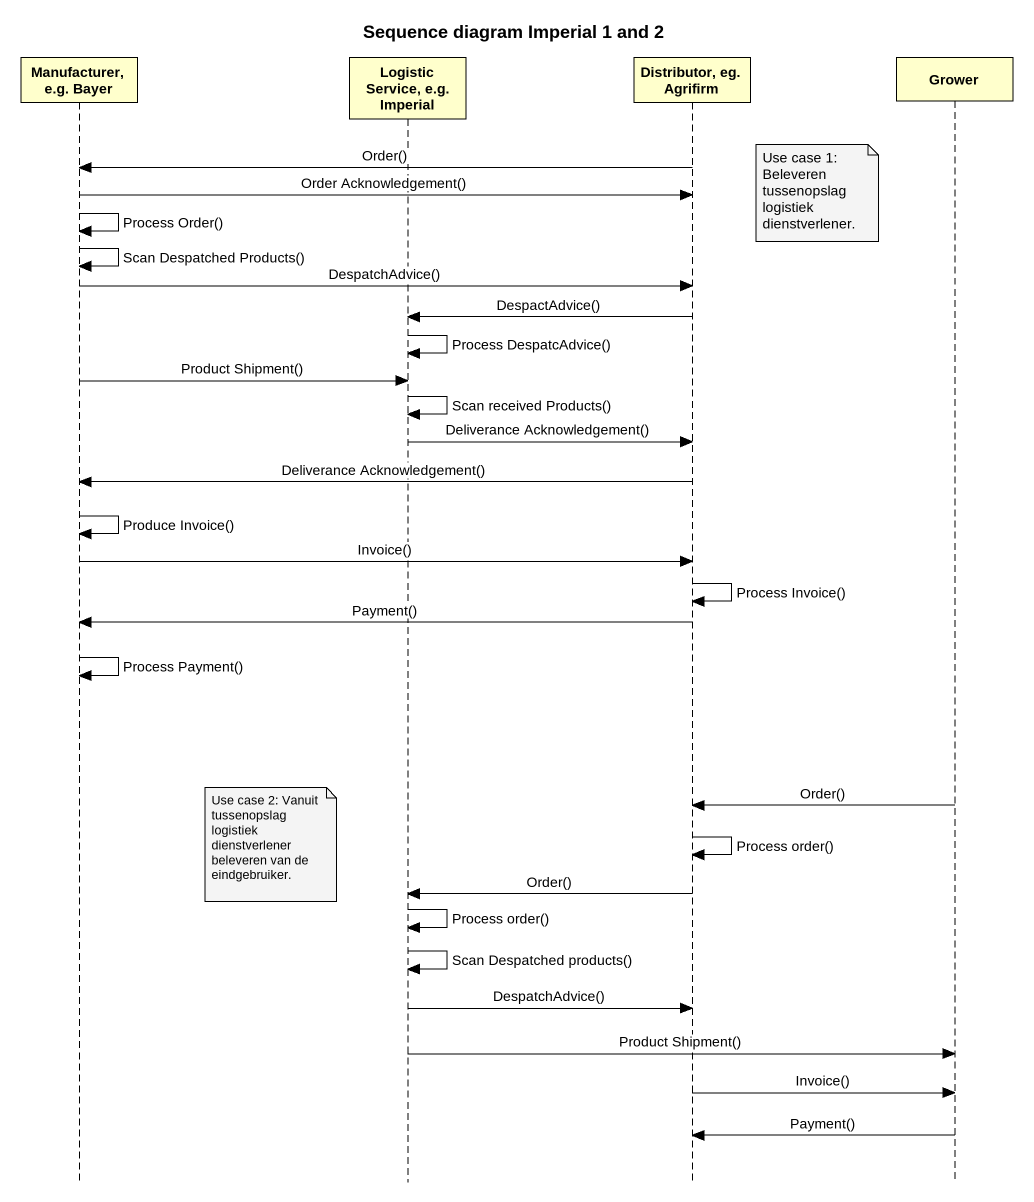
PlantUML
@startuml
title Sequence diagram Imperial 1 and 2
hide footbox
participant "Manufacturer, e.g. Bayer" as Manufacturer_e_g_Bayer
participant "Logistic Service, e.g. Imperial" as Logistic_Service_e_g
participant "Distributor, eg. Agrifirm" as Distributor_eg_Agrifirm
participant Grower

Distributor_eg_Agrifirm -> Manufacturer_e_g_Bayer : Order()
note right of Distributor_eg_Agrifirm : Use case 1: Beleveren tussenopslag logistiek dienstverlener.
Manufacturer_e_g_Bayer -> Distributor_eg_Agrifirm : Order Acknowledgement()
Manufacturer_e_g_Bayer -> Manufacturer_e_g_Bayer : Process Order()
Manufacturer_e_g_Bayer -> Manufacturer_e_g_Bayer : Scan Despatched Products()
Manufacturer_e_g_Bayer -> Distributor_eg_Agrifirm : DespatchAdvice()
Distributor_eg_Agrifirm -> Logistic_Service_e_g : DespactAdvice()
Logistic_Service_e_g -> Logistic_Service_e_g : Process DespatcAdvice()
Manufacturer_e_g_Bayer -> Logistic_Service_e_g : Product Shipment()
Logistic_Service_e_g -> Logistic_Service_e_g : Scan received Products()
Logistic_Service_e_g -> Distributor_eg_Agrifirm : Deliverance Acknowledgement()
Distributor_eg_Agrifirm -> Manufacturer_e_g_Bayer : Deliverance Acknowledgement()
Manufacturer_e_g_Bayer -> Manufacturer_e_g_Bayer : Produce Invoice()
Manufacturer_e_g_Bayer -> Distributor_eg_Agrifirm : Invoice()
Distributor_eg_Agrifirm -> Distributor_eg_Agrifirm : Process Invoice()
Distributor_eg_Agrifirm -> Manufacturer_e_g_Bayer : Payment()
Manufacturer_e_g_Bayer -> Manufacturer_e_g_Bayer : Process Payment()
Grower -> Distributor_eg_Agrifirm : Order()
Distributor_eg_Agrifirm -> Distributor_eg_Agrifirm : Process order()
note left of Logistic_Service_e_g : Use case 2: Vanuit tussenopslag logistiek dienstverlener beleveren van de eindgebruiker.
Distributor_eg_Agrifirm -> Logistic_Service_e_g : Order()
Logistic_Service_e_g -> Logistic_Service_e_g : Process order()
Logistic_Service_e_g -> Logistic_Service_e_g : Scan Despatched products()
Logistic_Service_e_g -> Distributor_eg_Agrifirm : DespatchAdvice()
Logistic_Service_e_g -> Grower : Product Shipment()
Distributor_eg_Agrifirm -> Grower : Invoice()
Grower -> Distributor_eg_Agrifirm : Payment()
@enduml
